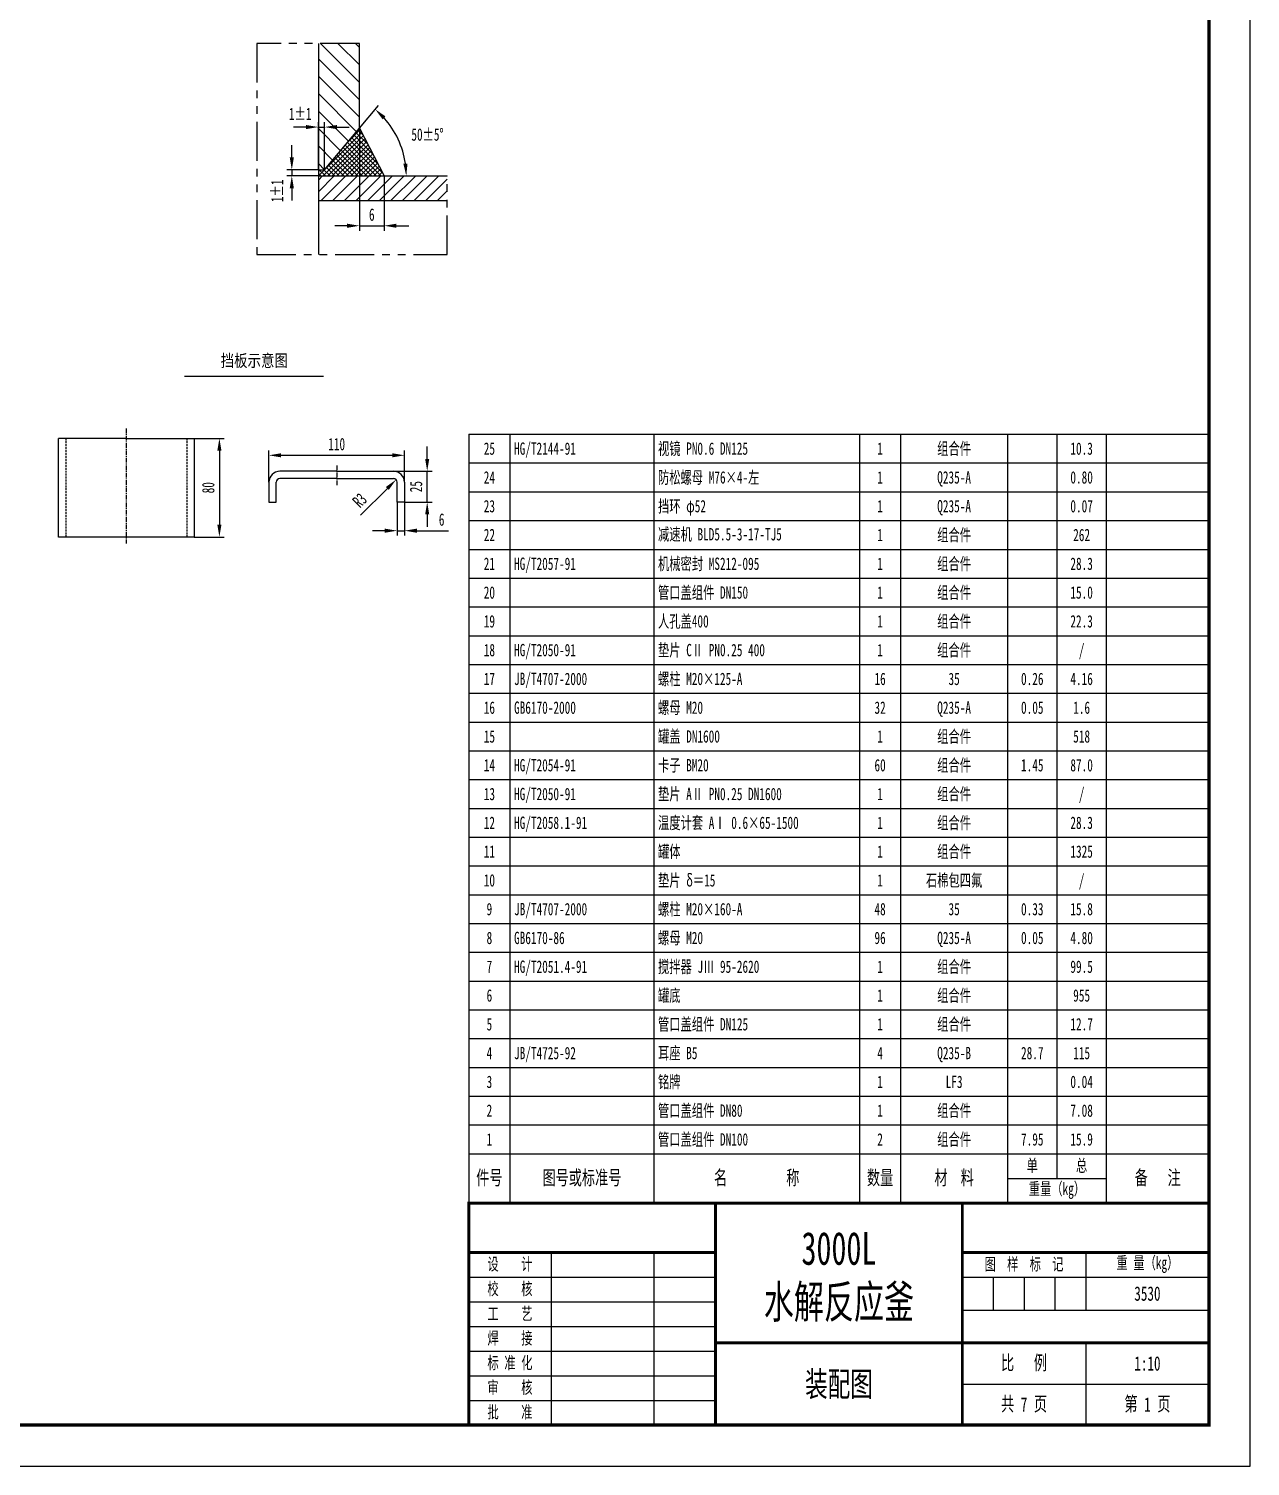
# Model space of a CAD drawing. Extents: x 0 to 5940, y 0 to 8400.
# Drawn here: x 2970 to 5940, y 0 to 3496 of the extents above; entities that cross this region are included whole.
import ezdxf
from ezdxf.enums import TextEntityAlignment as Align

# ---------------------------------------------------------------- set-up
doc = ezdxf.new("R2010")
doc.units = 0
doc.header["$LTSCALE"] = 1.5
for name, pattern in [('CENTERX2', [4, 2.5, -0.5, 0.5, -0.5]), ('DASHED2', [9.525, 6.35, -3.175]), ('PHANTOM2', [31.75, 15.875, -3.175, 3.175, -3.175, 3.175, -3.175])]:
    doc.linetypes.add(name, pattern=pattern)
for name, color, linetype in [('中心线', 2, 'CENTERX2'), ('剖面线', 4, 'Continuous'), ('双点划线', 5, 'PHANTOM2'), ('尺寸线', 2, 'Continuous'), ('粗实线', 1, 'Continuous'), ('细实线', 7, 'Continuous'), ('虚线', 4, 'DASHED2')]:
    doc.layers.add(name, color=color, linetype=linetype)
doc.layers.add('实体', color=1, linetype='Continuous', lineweight=30)
doc.styles.add('仿宋67', font='SIMFANG.TTF', dxfattribs={"width": 0.67})
doc.styles.add('仿宋80', font='SIMFANG.TTF', dxfattribs={"width": 0.8})
doc.dimstyles.new('比例1', dxfattribs={"dimscale": 10, "dimtxt": 3, "dimasz": 3, "dimexe": 1.2, "dimexo": 0, "dimgap": 1.2, "dimtad": 1, "dimdec": 1, "dimlfac": 0.1, "dimdsep": 46, "dimtxsty": '仿宋67', "dimcen": 0, "dimadec": 1, "dimazin": 2, "dimtfac": 1.6, "dimtdec": 1, "dimtmove": 0, "dimatfit": 3, "dimfxl": 1, "dimtolj": 1, "dimtzin": 0, "dimarcsym": 0})

# ---------------------------------------------------------------- blocks, each defined once
blk = doc.blocks.new('A1竖')
at = {"layer": '细实线'}
for p, q in [((10, -10), (10, 830)), ((-584, -10), (10, -10))]:
    blk.add_line(p, q, dxfattribs=at)
at = {"layer": '细实线', "const_width": 0.8}
blk.add_lwpolyline([(-559, 0), (0, 0), (0, 820), (-559, 820)], close=True, dxfattribs=at)
blk = doc.blocks.new('大标题栏')
at = {"layer": '细实线'}
for p, q in [((0, 0), (0, 54)), ((-160, 42), (-160, 0)), ((-135, 42), (-135, 0)), ((-30, 42), (-30, 28)), ((-180, 36), (-120, 36)), ((-60, 36), (0, 36)), ((-52.5, 36), (-52.5, 28)), ((-45, 36), (-45, 28)), ((-37.5, 36), (-37.5, 28)), ((-180, 30), (-120, 30)), ((-60, 28), (0, 28)), ((-180, 24), (-120, 24)), ((-180, 18), (-120, 18)), ((-30, 20), (-30, 0)), ((-180, 12), (-120, 12)), ((-60, 10), (0, 10)), ((-180, 6), (-120, 6)), ((-180, 0), (0, 0))]:
    blk.add_line(p, q, dxfattribs=at)
at = {"layer": '细实线', "const_width": 0.7}
for points in [[(0, 54), (-180, 54), (-180, 0)], [(-120, 54), (-120, 0)], [(-60, 54), (-60, 0)], [(-180, 42), (-120, 42)], [(-60, 42), (0, 42)], [(-120, 20), (0, 20)]]:
    blk.add_lwpolyline(points, dxfattribs=at)
at = {"layer": '尺寸线', "attachment_point": 5, "style": '仿宋67'}
for s, insert, char_height, width in [('设    计', (-170, 39), 3, 20), ('图  样  标  记', (-45, 39), 3, 30), ('重 量（kg）', (-15, 39), 3, 30), ('校    核', (-170, 33), 3, 20), ('工    艺', (-170, 27), 3, 20), ('焊    接', (-170, 21), 3, 20), ('标 准 化', (-170, 15), 3, 20), ('比   例', (-45, 15), 3.5, 30), ('审    核', (-170, 9), 3, 20), ('共   页', (-45, 5), 3.5, 30), ('第   页', (-15, 5), 3.5, 30), ('批    准', (-170, 3), 3, 20)]:
    blk.add_mtext(s, dxfattribs=dict(at, insert=insert, char_height=char_height, width=width))
at = {"layer": '尺寸线', "color": 2, "style": '仿宋67', "width": 0.67}
blk.add_attdef('单位名称', text='', height=6, dxfattribs=at).set_placement((-150, 48), align=Align.MIDDLE_CENTER)
at = {"layer": '尺寸线', "style": '仿宋67', "width": 0.67}
for tag, height, p in [('图号', 5, (-30, 48)), ('规格', 8, (-90, 43)), ('名称', 8, (-90, 30)), ('重量', 3.5, (-15, 32)), ('比例', 3.5, (-15, 15)), ('装配图', 6, (-90, 10)), ('页数', 3.5, (-45, 5)), ('页次', 3.5, (-15, 5))]:
    blk.add_attdef(tag, text='', height=height, dxfattribs=at).set_placement(p, align=Align.MIDDLE_CENTER)
blk = doc.blocks.new('明细')
at = {"layer": '粗实线'}
blk.add_line((0, 7), (0, 0), dxfattribs=at)
at = {"layer": '细实线'}
for p, q in [((0, 7), (180, 7)), ((10, 7), (10, 0)), ((45, 7), (45, 0)), ((95, 7), (95, 0)), ((105, 7), (105, 0)), ((131, 7), (131, 0)), ((143, 7), (143, 0)), ((155, 7), (155, 0)), ((180, 7), (180, 0))]:
    blk.add_line(p, q, dxfattribs=at)
at = {"layer": '尺寸线', "color": 2, "style": '仿宋67', "width": 0.67}
blk.add_attdef('件号', text='', height=3, dxfattribs=at).set_placement((5, 3.5), align=Align.MIDDLE_CENTER)
at = {"layer": '尺寸线', "style": '仿宋67', "width": 0.67}
for tag, p in [('图号', (11, 3.5)), ('名称', (46, 3.5)), ('备注', (156, 3.5))]:
    blk.add_attdef(tag, text='', height=3, dxfattribs=at).set_placement(p, align=Align.MIDDLE_LEFT)
for tag, p in [('数量', (100, 3.5)), ('材料', (118, 3.5)), ('单重', (137, 3.5)), ('总重', (149, 3.5))]:
    blk.add_attdef(tag, text='', height=3, dxfattribs=at).set_placement(p, align=Align.MIDDLE_CENTER)
blk = doc.blocks.new('明细表')
at = {"layer": '粗实线'}
blk.add_line((0, 12), (0, 0), dxfattribs=at)
at = {"layer": '细实线'}
for p, q in [((0, 12), (180, 12)), ((10, 12), (10, 0)), ((45, 12), (45, 0)), ((95, 12), (95, 0)), ((105, 12), (105, 0)), ((131, 12), (131, 0)), ((143, 12), (143, 6)), ((155, 12), (155, 0)), ((180, 12), (180, 0)), ((131, 6), (155, 6)), ((0, 0), (180, 0))]:
    blk.add_line(p, q, dxfattribs=at)
at = {"layer": '尺寸线', "attachment_point": 5, "style": '仿宋67'}
for s, insert, char_height, width in [('单', (137, 9), 3, 12), ('总', (149, 9), 3, 12), ('件号', (5, 6), 3.5, 10), ('图号或标准号', (27.5, 6), 3.5, 35), ('名         称', (70, 6), 3.5, 50), ('数量', (100, 6), 3.5, 10), ('材  料', (118, 6), 3.5, 26), ('备   注', (167.5, 6), 3.5, 25), ('重量（kg）', (143, 3), 3, 24)]:
    blk.add_mtext(s, dxfattribs=dict(at, insert=insert, char_height=char_height, width=width))
blk = doc.blocks.new('*D38')
at = {"layer": 'Defpoints', "color": 0, "linetype": 'Continuous'}
for p in [(3674.1, 3153.1), (3609.6, 3138.1), (3674.1, 3138.1)]:
    blk.add_point(p, dxfattribs=at)
at = {"layer": '尺寸线', "color": 0, "linetype": 'Continuous', "lineweight": -2}
for p, q in [((3609.6, 3183.1), (3609.6, 3213.1)), ((3674.1, 3153.1), (3597.6, 3153.1)), ((3609.6, 3153.1), (3609.6, 3138.1)), ((3674.1, 3138.1), (3597.6, 3138.1)), ((3609.6, 3108.1), (3609.6, 3078.1))]:
    blk.add_line(p, q, dxfattribs=at)
at = {"layer": '尺寸线', "color": 0, "linetype": 'Continuous'}
for points in [[(3604.6, 3183.1), (3614.6, 3183.1), (3609.6, 3153.1)], [(3604.6, 3108.1), (3614.6, 3108.1), (3609.6, 3138.1)]]:
    blk.add_solid(points, dxfattribs=at)
at = {"layer": '尺寸线', "color": 0, "linetype": 'Continuous', "insert": (3574.2, 3102), "char_height": 30, "attachment_point": 5, "rotation": 90, "style": '仿宋67'}
blk.add_mtext('\\A1;1±1', dxfattribs=at)
blk = doc.blocks.new('*D39')
at = {"layer": 'Defpoints', "color": 0, "linetype": 'Continuous'}
for p in [(3689.1, 3257), (3674.1, 3153.1), (3689.1, 3153.1)]:
    blk.add_point(p, dxfattribs=at)
at = {"layer": '尺寸线', "color": 0, "linetype": 'Continuous', "lineweight": -2}
for p, q in [((3644.1, 3257), (3614.1, 3257)), ((3674.1, 3153.1), (3674.1, 3269)), ((3674.1, 3257), (3689.1, 3257)), ((3689.1, 3153.1), (3689.1, 3269)), ((3719.1, 3257), (3749.1, 3257))]:
    blk.add_line(p, q, dxfattribs=at)
at = {"layer": '尺寸线', "color": 0, "linetype": 'Continuous'}
for points in [[(3644.1, 3262), (3644.1, 3252), (3674.1, 3257)], [(3719.1, 3262), (3719.1, 3252), (3689.1, 3257)]]:
    blk.add_solid(points, dxfattribs=at)
at = {"layer": '尺寸线', "color": 0, "linetype": 'Continuous', "insert": (3630, 3289), "char_height": 30, "attachment_point": 5, "style": '仿宋67'}
blk.add_mtext('\\A1;1±1', dxfattribs=at)
blk = doc.blocks.new('*D40')
at = {"layer": 'Defpoints', "color": 0, "linetype": 'Continuous'}
for p in [(3774.1, 3254.4), (3834.1, 3138.1), (3834.1, 3017)]:
    blk.add_point(p, dxfattribs=at)
at = {"layer": '尺寸线', "color": 0, "linetype": 'Continuous', "lineweight": -2}
for p, q in [((3774.1, 3254.4), (3774.1, 3005)), ((3834.1, 3138.1), (3834.1, 3005)), ((3744.1, 3017), (3714.1, 3017)), ((3774.1, 3017), (3834.1, 3017)), ((3864.1, 3017), (3894.1, 3017))]:
    blk.add_line(p, q, dxfattribs=at)
at = {"layer": '尺寸线', "color": 0, "linetype": 'Continuous'}
for points in [[(3744.1, 3022), (3744.1, 3012), (3774.1, 3017)], [(3864.1, 3022), (3864.1, 3012), (3834.1, 3017)]]:
    blk.add_solid(points, dxfattribs=at)
at = {"layer": '尺寸线', "color": 0, "linetype": 'Continuous', "insert": (3804.1, 3044), "char_height": 30, "attachment_point": 5, "style": '仿宋67'}
blk.add_mtext('\\A1;6', dxfattribs=at)
blk = doc.blocks.new('*D64')
at = {"layer": 'Defpoints', "color": 0, "linetype": 'Continuous'}
for p in [(3883.7, 2458.7), (3553.7, 2393), (3883.7, 2393)]:
    blk.add_point(p, dxfattribs=at)
at = {"layer": '尺寸线', "color": 0, "linetype": 'Continuous', "lineweight": -2}
for p, q in [((3553.7, 2393), (3553.7, 2470.7)), ((3583.7, 2458.7), (3853.7, 2458.7)), ((3883.7, 2393), (3883.7, 2470.7))]:
    blk.add_line(p, q, dxfattribs=at)
at = {"layer": '尺寸线', "color": 0, "linetype": 'Continuous'}
for points in [[(3583.7, 2463.7), (3583.7, 2453.7), (3553.7, 2458.7)], [(3853.7, 2463.7), (3853.7, 2453.7), (3883.7, 2458.7)]]:
    blk.add_solid(points, dxfattribs=at)
at = {"layer": '尺寸线', "color": 0, "linetype": 'Continuous', "insert": (3718.7, 2485.7), "char_height": 30, "attachment_point": 5, "style": '仿宋67'}
blk.add_mtext('\\A1;110', dxfattribs=at)
blk = doc.blocks.new('*D65')
at = {"layer": 'Defpoints', "color": 0, "linetype": 'Continuous'}
for p in [(3372, 2499.8), (3372, 2259.8), (3433.5, 2259.8)]:
    blk.add_point(p, dxfattribs=at)
at = {"layer": '尺寸线', "color": 0, "linetype": 'Continuous', "lineweight": -2}
for p, q in [((3372, 2499.8), (3445.5, 2499.8)), ((3433.5, 2469.8), (3433.5, 2289.8)), ((3372, 2259.8), (3445.5, 2259.8))]:
    blk.add_line(p, q, dxfattribs=at)
at = {"layer": '尺寸线', "color": 0, "linetype": 'Continuous'}
for points in [[(3428.5, 2469.8), (3438.5, 2469.8), (3433.5, 2499.8)], [(3428.5, 2289.8), (3438.5, 2289.8), (3433.5, 2259.8)]]:
    blk.add_solid(points, dxfattribs=at)
at = {"layer": '尺寸线', "color": 0, "linetype": 'Continuous', "insert": (3406.5, 2379.8), "char_height": 30, "attachment_point": 5, "rotation": 90, "style": '仿宋67'}
blk.add_mtext('\\A1;80', dxfattribs=at)
blk = doc.blocks.new('*D66')
at = {"layer": 'Defpoints', "color": 0, "linetype": 'Continuous'}
for p in [(3856.7, 2393), (3863.1, 2399.4)]:
    blk.add_point(p, dxfattribs=at)
at = {"layer": '尺寸线', "color": 0, "linetype": 'Continuous', "lineweight": -2}
blk.add_line((3776.6, 2312.9), (3841.9, 2378.2), dxfattribs=at)
at = {"layer": '尺寸线', "color": 0, "linetype": 'Continuous'}
blk.add_solid([(3838.3, 2381.7), (3845.4, 2374.7), (3863.1, 2399.4)], dxfattribs=at)
at = {"layer": '尺寸线', "color": 0, "linetype": 'Continuous', "insert": (3774.7, 2349.2), "char_height": 30, "attachment_point": 5, "rotation": 45.015, "style": '仿宋67'}
blk.add_mtext('\\A1;R3', dxfattribs=at)
blk = doc.blocks.new('*D67')
at = {"layer": 'Defpoints', "color": 0, "linetype": 'Continuous'}
for p in [(3856.7, 2420), (3938.8, 2420), (3883.7, 2345)]:
    blk.add_point(p, dxfattribs=at)
at = {"layer": '尺寸线', "color": 0, "linetype": 'Continuous', "lineweight": -2}
for p, q in [((3938.8, 2450), (3938.8, 2480)), ((3856.7, 2420), (3950.8, 2420)), ((3938.8, 2345), (3938.8, 2420)), ((3883.7, 2345), (3950.8, 2345)), ((3938.8, 2315), (3938.8, 2285))]:
    blk.add_line(p, q, dxfattribs=at)
at = {"layer": '尺寸线', "color": 0, "linetype": 'Continuous'}
for points in [[(3933.8, 2450), (3943.8, 2450), (3938.8, 2420)], [(3933.8, 2315), (3943.8, 2315), (3938.8, 2345)]]:
    blk.add_solid(points, dxfattribs=at)
at = {"layer": '尺寸线', "color": 0, "linetype": 'Continuous', "insert": (3911.8, 2382.5), "char_height": 30, "attachment_point": 5, "rotation": 90, "style": '仿宋67'}
blk.add_mtext('\\A1;25', dxfattribs=at)
blk = doc.blocks.new('*D68')
at = {"layer": 'Defpoints', "color": 0, "linetype": 'Continuous'}
for p in [(3865.7, 2345), (3883.7, 2345), (3883.7, 2275.3)]:
    blk.add_point(p, dxfattribs=at)
at = {"layer": '尺寸线', "color": 0, "linetype": 'Continuous', "lineweight": -2}
for p, q in [((3865.7, 2345), (3865.7, 2263.3)), ((3883.7, 2345), (3883.7, 2263.3)), ((3835.7, 2275.3), (3805.7, 2275.3)), ((3865.7, 2275.3), (3883.7, 2275.3)), ((3913.7, 2275.3), (3990.4, 2275.3))]:
    blk.add_line(p, q, dxfattribs=at)
at = {"layer": '尺寸线', "color": 0, "linetype": 'Continuous'}
for points in [[(3835.7, 2280.3), (3835.7, 2270.3), (3865.7, 2275.3)], [(3913.7, 2280.3), (3913.7, 2270.3), (3883.7, 2275.3)]]:
    blk.add_solid(points, dxfattribs=at)
at = {"layer": '尺寸线', "color": 0, "linetype": 'Continuous', "insert": (3973.9, 2302.3), "char_height": 30, "attachment_point": 5, "style": '仿宋67'}
blk.add_mtext('\\A1;6', dxfattribs=at)

msp = doc.modelspace()

# ---------------------------------------------------------------- linework, layer by layer
at = {"layer": '中心线', "ltscale": 3}
for p, q in [((3207.01, 2524.07), (3207.01, 2244.27)), ((3718.73, 2433.69), (3718.73, 2386.01))]:
    msp.add_line(p, q, dxfattribs=at)
at = {"layer": '剖面线', "linetype": 'Continuous'}
for p, q in [((3679.37, 3460.3), (3774.14, 3365.54)), ((3721.8, 3460.3), (3774.14, 3407.96)), ((3764.22, 3460.3), (3774.14, 3450.39)), ((3674.14, 3423.11), (3774.14, 3323.11)), ((3674.14, 3380.68), (3774.14, 3280.68)), ((3674.14, 3338.26), (3766.75, 3245.64)), ((3674.14, 3295.83), (3747.4, 3222.57)), ((3674.14, 3253.4), (3728.04, 3199.5)), ((3674.41, 3138.14), (3779.78, 3243.51)), ((3685.63, 3138.14), (3783.6, 3236.11)), ((3696.86, 3138.14), (3787.42, 3228.7)), ((3708.08, 3138.14), (3791.24, 3221.3)), ((3826.08, 3138.14), (3744.77, 3219.45)), ((3746.28, 3221.24), (3775.96, 3250.92)), ((3830.76, 3144.68), (3749.9, 3225.55)), ((3818.8, 3167.87), (3755.02, 3231.66)), ((3806.84, 3191.06), (3760.14, 3237.76)), ((3794.87, 3214.25), (3765.26, 3243.86)), ((3782.91, 3237.44), (3770.38, 3249.97)), ((3674.14, 3210.98), (3708.68, 3176.43)), ((3758.73, 3138.14), (3714.04, 3182.83)), ((3769.95, 3138.14), (3719.17, 3188.93)), ((3719.31, 3138.14), (3795.06, 3213.89)), ((3781.18, 3138.14), (3724.29, 3195.03)), ((3792.4, 3138.14), (3729.41, 3201.14)), ((3730.53, 3138.14), (3798.88, 3206.49)), ((3803.63, 3138.14), (3734.53, 3207.24)), ((3814.85, 3138.14), (3739.65, 3213.34)), ((3741.76, 3138.14), (3802.7, 3199.08)), ((3752.98, 3138.14), (3806.52, 3191.68)), ((3764.21, 3138.14), (3810.34, 3184.27)), ((3674.14, 3168.55), (3689.32, 3153.37)), ((3674.14, 3149.1), (3678.18, 3153.14)), ((3691.37, 3138.14), (3676.37, 3153.14)), ((3702.6, 3138.14), (3687.6, 3153.14)), ((3713.83, 3138.14), (3693.56, 3158.41)), ((3725.05, 3138.14), (3698.68, 3164.52)), ((3736.28, 3138.14), (3703.8, 3170.62)), ((3747.5, 3138.14), (3708.92, 3176.72)), ((3775.43, 3138.14), (3814.16, 3176.87)), ((3786.66, 3138.14), (3817.98, 3169.46)), ((3797.88, 3138.14), (3821.8, 3162.06)), ((3809.11, 3138.14), (3825.62, 3154.65)), ((3820.34, 3138.14), (3829.44, 3147.25)), ((3680.15, 3138.14), (3674.14, 3144.16)), ((3674.14, 3099.52), (3712.77, 3138.14)), ((3674.14, 3127.8), (3684.48, 3138.14)), ((3681.05, 3078.14), (3741.05, 3138.14)), ((3709.34, 3078.14), (3769.34, 3138.14)), ((3737.62, 3078.14), (3797.62, 3138.14)), ((3765.9, 3078.14), (3825.9, 3138.14)), ((3794.19, 3078.14), (3854.19, 3138.14)), ((3822.47, 3078.14), (3882.47, 3138.14)), ((3831.56, 3138.14), (3833.26, 3139.84)), ((3850.76, 3078.14), (3910.76, 3138.14)), ((3879.04, 3078.14), (3939.04, 3138.14)), ((3907.33, 3078.14), (3967.33, 3138.14)), ((3935.61, 3078.14), (3987.65, 3130.18)), ((3963.89, 3078.14), (3987.65, 3101.9))]:
    msp.add_line(p, q, dxfattribs=at)
at = {"layer": '双点划线', "ltscale": 4}
for p, q in [((3774.14, 3460.3), (3524.37, 3460.3)), ((3524.37, 3460.3), (3524.37, 2946.69)), ((3987.65, 2946.69), (3987.65, 3138.14)), ((3524.37, 2946.69), (3987.65, 2946.69))]:
    msp.add_line(p, q, dxfattribs=at)
at = {"layer": '实体', "ltscale": 5}
for p, q in [((3042.01, 2259.83), (3042.01, 2499.83)), ((3207.01, 2499.83), (3042.01, 2499.83)), ((3207.01, 2499.83), (3372.01, 2499.83)), ((3372.01, 2499.83), (3372.01, 2259.83)), ((3718.73, 2420.04), (3580.73, 2420.04)), ((3718.73, 2420.04), (3856.73, 2420.04)), ((3553.73, 2393.04), (3553.73, 2345.04)), ((3571.73, 2345.04), (3571.73, 2393.04)), ((3718.73, 2402.04), (3580.73, 2402.04)), ((3718.73, 2402.04), (3856.73, 2402.04)), ((3865.73, 2345.04), (3865.73, 2393.04)), ((3883.73, 2393.04), (3883.73, 2345.04)), ((3553.73, 2345.04), (3571.73, 2345.04)), ((3883.73, 2345.04), (3865.73, 2345.04)), ((3372.01, 2259.83), (3042.01, 2259.83))]:
    msp.add_line(p, q, dxfattribs=at)
for centre, radius, start, end in [((3580.73, 2393.04), 27, 90, 180), ((3856.73, 2393.04), 27, 0, 90), ((3580.73, 2393.04), 9, 90, 180), ((3856.73, 2393.04), 9, 0, 90)]:
    msp.add_arc(centre, radius, start, end, dxfattribs=at)
at = {"layer": '尺寸线', "linetype": 'Continuous'}
msp.add_line((3774.14, 3254.44), (3820.18, 3309.31), dxfattribs=at)
msp.add_arc((3676.55, 3138.14), 211.44, 8.13603, 41.86397, dxfattribs=at)
for points in [[(3830.54, 3275.66), (3837.5, 3282.85), (3812.47, 3300.12)], [(3890.86, 3168.42), (3880.88, 3167.71), (3888, 3138.14)]]:
    msp.add_solid(points, dxfattribs=at)
at = {"layer": '粗实线'}
for p, q in [((3674.14, 3460.3), (3674.14, 2946.69)), ((3774.14, 3254.44), (3774.14, 3460.3)), ((3689.14, 3153.14), (3774.14, 3254.44)), ((3774.14, 3254.44), (3834.14, 3138.14)), ((3674.14, 3153.14), (3689.14, 3153.14)), ((3674.14, 3138.14), (3987.65, 3138.14)), ((3674.14, 3078.14), (3987.65, 3078.14))]:
    msp.add_line(p, q, dxfattribs=at)
at = {"layer": '细实线', "linetype": 'Continuous'}
msp.add_line((3348.7, 2651.15), (3686.26, 2651.15), dxfattribs=at)
at = {"layer": '虚线', "ltscale": 0.5}
for p, q in [((3060.01, 2499.83), (3060.01, 2259.83)), ((3354.01, 2499.83), (3354.01, 2259.83))]:
    msp.add_line(p, q, dxfattribs=at)

# ---------------------------------------------------------------- block references
ref = msp.add_blockref('明细', (4040, 2230), dxfattribs=dict(xscale=10, yscale=10, zscale=10))
ref.add_attrib('件号', '22', dxfattribs={"layer": '尺寸线', "color": 2, "height": 30, "style": '仿宋67', "width": 0.67}).set_placement((4090, 2265), align=Align.MIDDLE_CENTER)
ref.add_attrib('数量', '1', dxfattribs={"layer": '尺寸线', "height": 30, "style": '仿宋67', "width": 0.67}).set_placement((5040, 2265), align=Align.MIDDLE_CENTER)
ref.add_attrib('材料', '组合件', dxfattribs={"layer": '尺寸线', "height": 30, "style": '仿宋67', "width": 0.67}).set_placement((5220, 2265), align=Align.MIDDLE_CENTER)
ref.add_attrib('总重', '262', dxfattribs={"layer": '尺寸线', "height": 30, "style": '仿宋67', "width": 0.67}).set_placement((5530, 2265), align=Align.MIDDLE_CENTER)
ref = msp.add_blockref('明细', (4040, 2090), dxfattribs=dict(xscale=10, yscale=10, zscale=10))
ref.add_attrib('件号', '20', dxfattribs={"layer": '尺寸线', "color": 2, "height": 30, "style": '仿宋67', "width": 0.67}).set_placement((4090, 2125), align=Align.MIDDLE_CENTER)
ref.add_attrib('名称', '管口盖组件 DN150', dxfattribs={"layer": '尺寸线', "height": 30, "style": '仿宋67', "width": 0.67}).set_placement((4500, 2125), align=Align.MIDDLE_LEFT)
ref.add_attrib('数量', '1', dxfattribs={"layer": '尺寸线', "height": 30, "style": '仿宋67', "width": 0.67}).set_placement((5040, 2125), align=Align.MIDDLE_CENTER)
ref.add_attrib('材料', '组合件', dxfattribs={"layer": '尺寸线', "height": 30, "style": '仿宋67', "width": 0.67}).set_placement((5220, 2125), align=Align.MIDDLE_CENTER)
ref.add_attrib('总重', '15.0', dxfattribs={"layer": '尺寸线', "height": 30, "style": '仿宋67', "width": 0.67}).set_placement((5530, 2125), align=Align.MIDDLE_CENTER)
ref = msp.add_blockref('明细', (4040, 2020), dxfattribs=dict(xscale=10, yscale=10, zscale=10))
ref.add_attrib('件号', '19', dxfattribs={"layer": '尺寸线', "color": 2, "height": 30, "style": '仿宋67', "width": 0.67}).set_placement((4090, 2055), align=Align.MIDDLE_CENTER)
ref.add_attrib('名称', '人孔盖400', dxfattribs={"layer": '尺寸线', "height": 30, "style": '仿宋67', "width": 0.67}).set_placement((4500, 2055), align=Align.MIDDLE_LEFT)
ref.add_attrib('数量', '1', dxfattribs={"layer": '尺寸线', "height": 30, "style": '仿宋67', "width": 0.67}).set_placement((5040, 2055), align=Align.MIDDLE_CENTER)
ref.add_attrib('材料', '组合件', dxfattribs={"layer": '尺寸线', "height": 30, "style": '仿宋67', "width": 0.67}).set_placement((5220, 2055), align=Align.MIDDLE_CENTER)
ref.add_attrib('总重', '22.3', dxfattribs={"layer": '尺寸线', "height": 30, "style": '仿宋67', "width": 0.67}).set_placement((5530, 2055), align=Align.MIDDLE_CENTER)
at = {"xscale": 10, "yscale": 10, "zscale": 10}
for p, values in [((4040, 1950), {'件号': '18', '图号': 'HG/T2050-91', '名称': '垫片 CⅡ PN0.25 400', '数量': '1', '材料': '组合件', '总重': '/'}), ((4040, 1600), {'件号': '13', '图号': 'HG/T2050-91', '名称': '垫片 AⅡ PN0.25 DN1600', '数量': '1', '材料': '组合件', '总重': '/'}), ((4040, 970), {'件号': '4', '图号': 'JB/T4725-92', '名称': '耳座 B5', '数量': '4', '材料': 'Q235-B', '单重': '28.7', '总重': '115'})]:
    msp.add_blockref('明细', p, dxfattribs=at).add_auto_attribs(values)
ref = msp.add_blockref('明细', (4040, 1390), dxfattribs=dict(xscale=10, yscale=10, zscale=10))
ref.add_attrib('件号', '10', dxfattribs={"layer": '尺寸线', "color": 2, "height": 30, "style": '仿宋67', "width": 0.67}).set_placement((4090, 1425), align=Align.MIDDLE_CENTER)
ref.add_attrib('名称', '垫片 δ＝15', dxfattribs={"layer": '尺寸线', "height": 30, "style": '仿宋67', "width": 0.67}).set_placement((4500, 1425), align=Align.MIDDLE_LEFT)
ref.add_attrib('数量', '1', dxfattribs={"layer": '尺寸线', "height": 30, "style": '仿宋67', "width": 0.67}).set_placement((5040, 1425), align=Align.MIDDLE_CENTER)
ref.add_attrib('材料', '石棉包四氟', dxfattribs={"layer": '尺寸线', "height": 30, "style": '仿宋67', "width": 0.67}).set_placement((5220, 1425), align=Align.MIDDLE_CENTER)
ref.add_attrib('总重', '/', dxfattribs={"layer": '尺寸线', "height": 30, "style": '仿宋67', "width": 0.67}).set_placement((5530, 1425), align=Align.MIDDLE_CENTER)
ref = msp.add_blockref('明细', (4040, 1040), dxfattribs=dict(xscale=10, yscale=10, zscale=10))
ref.add_attrib('件号', '5', dxfattribs={"layer": '尺寸线', "color": 2, "height": 30, "style": '仿宋67', "width": 0.67}).set_placement((4090, 1075), align=Align.MIDDLE_CENTER)
ref.add_attrib('名称', '管口盖组件 DN125', dxfattribs={"layer": '尺寸线', "height": 30, "style": '仿宋67', "width": 0.67}).set_placement((4500, 1075), align=Align.MIDDLE_LEFT)
ref.add_attrib('数量', '1', dxfattribs={"layer": '尺寸线', "height": 30, "style": '仿宋67', "width": 0.67}).set_placement((5040, 1075), align=Align.MIDDLE_CENTER)
ref.add_attrib('材料', '组合件', dxfattribs={"layer": '尺寸线', "height": 30, "style": '仿宋67', "width": 0.67}).set_placement((5220, 1075), align=Align.MIDDLE_CENTER)
ref.add_attrib('总重', '12.7', dxfattribs={"layer": '尺寸线', "height": 30, "style": '仿宋67', "width": 0.67}).set_placement((5530, 1075), align=Align.MIDDLE_CENTER)
ref = msp.add_blockref('明细', (4040, 900), dxfattribs=dict(xscale=10, yscale=10, zscale=10))
ref.add_attrib('件号', '3', dxfattribs={"layer": '尺寸线', "color": 2, "height": 30, "style": '仿宋67', "width": 0.67}).set_placement((4090, 935), align=Align.MIDDLE_CENTER)
ref.add_attrib('名称', '铭牌', dxfattribs={"layer": '尺寸线', "height": 30, "style": '仿宋67', "width": 0.67}).set_placement((4500, 935), align=Align.MIDDLE_LEFT)
ref.add_attrib('数量', '1', dxfattribs={"layer": '尺寸线', "height": 30, "style": '仿宋67', "width": 0.67}).set_placement((5040, 935), align=Align.MIDDLE_CENTER)
ref.add_attrib('材料', 'LF3', dxfattribs={"layer": '尺寸线', "height": 30, "style": '仿宋67', "width": 0.67}).set_placement((5220, 935), align=Align.MIDDLE_CENTER)
ref.add_attrib('总重', '0.04', dxfattribs={"layer": '尺寸线', "height": 30, "style": '仿宋67', "width": 0.67}).set_placement((5530, 935), align=Align.MIDDLE_CENTER)
ref = msp.add_blockref('明细', (4040, 760), dxfattribs=dict(xscale=10, yscale=10, zscale=10))
ref.add_attrib('件号', '1', dxfattribs={"layer": '尺寸线', "color": 2, "height": 30, "style": '仿宋67', "width": 0.67}).set_placement((4090, 795), align=Align.MIDDLE_CENTER)
ref.add_attrib('名称', '管口盖组件 DN100', dxfattribs={"layer": '尺寸线', "height": 30, "style": '仿宋67', "width": 0.67}).set_placement((4500, 795), align=Align.MIDDLE_LEFT)
ref.add_attrib('数量', '2', dxfattribs={"layer": '尺寸线', "height": 30, "style": '仿宋67', "width": 0.67}).set_placement((5040, 795), align=Align.MIDDLE_CENTER)
ref.add_attrib('材料', '组合件', dxfattribs={"layer": '尺寸线', "height": 30, "style": '仿宋67', "width": 0.67}).set_placement((5220, 795), align=Align.MIDDLE_CENTER)
ref.add_attrib('单重', '7.95', dxfattribs={"layer": '尺寸线', "height": 30, "style": '仿宋67', "width": 0.67}).set_placement((5410, 795), align=Align.MIDDLE_CENTER)
ref.add_attrib('总重', '15.9', dxfattribs={"layer": '尺寸线', "height": 30, "style": '仿宋67', "width": 0.67}).set_placement((5530, 795), align=Align.MIDDLE_CENTER)
at = {"layer": '粗实线', "xscale": 10, "yscale": 10, "zscale": 10}
for p, values in [((4040, 2440), {'件号': '25', '图号': 'HG/T2144-91', '名称': '视镜 PN0.6 DN125', '数量': '1', '材料': '组合件', '总重': '10.3'}), ((4040, 2160), {'件号': '21', '图号': 'HG/T2057-91', '名称': '机械密封 MS212-095', '数量': '1', '材料': '组合件', '总重': '28.3'}), ((4040, 1880), {'件号': '17', '图号': 'JB/T4707-2000', '名称': '螺柱 M20×125-A', '数量': '16', '材料': '35', '单重': '0.26', '总重': '4.16'}), ((4040, 1810), {'件号': '16', '图号': 'GB6170-2000', '名称': '螺母 M20', '数量': '32', '材料': 'Q235-A', '单重': '0.05', '总重': '1.6'}), ((4040, 1670), {'件号': '14', '图号': 'HG/T2054-91', '名称': '卡子 BM20', '数量': '60', '材料': '组合件', '单重': '1.45', '总重': '87.0'}), ((4040, 1530), {'件号': '12', '图号': 'HG/T2058.1-91', '名称': '温度计套 AⅠ 0.6×65-1500', '数量': '1', '材料': '组合件', '总重': '28.3'}), ((4040, 1320), {'件号': '9', '图号': 'JB/T4707-2000', '名称': '螺柱 M20×160-A', '数量': '48', '材料': '35', '单重': '0.33', '总重': '15.8'}), ((4040, 1250), {'件号': '8', '图号': 'GB6170-86', '名称': '螺母 M20', '数量': '96', '材料': 'Q235-A', '单重': '0.05', '总重': '4.80'}), ((4040, 1180), {'件号': '7', '图号': 'HG/T2051.4-91', '名称': '搅拌器 JⅢ 95-2620', '数量': '1', '材料': '组合件', '总重': '99.5'})]:
    msp.add_blockref('明细', p, dxfattribs=at).add_auto_attribs(values)
at = {"layer": '粗实线'}
ref = msp.add_blockref('明细', (4040, 2370), dxfattribs=dict(at, xscale=10, yscale=10, zscale=10))
ref.add_attrib('件号', '24', dxfattribs={"layer": '尺寸线', "color": 2, "height": 30, "style": '仿宋67', "width": 0.67}).set_placement((4090, 2405), align=Align.MIDDLE_CENTER)
ref.add_attrib('名称', '防松螺母 M76×4-左', dxfattribs={"layer": '尺寸线', "height": 30, "style": '仿宋67', "width": 0.67}).set_placement((4500, 2405), align=Align.MIDDLE_LEFT)
ref.add_attrib('数量', '1', dxfattribs={"layer": '尺寸线', "height": 30, "style": '仿宋67', "width": 0.67}).set_placement((5040, 2405), align=Align.MIDDLE_CENTER)
ref.add_attrib('材料', 'Q235-A', dxfattribs={"layer": '尺寸线', "height": 30, "style": '仿宋67', "width": 0.67}).set_placement((5220, 2405), align=Align.MIDDLE_CENTER)
ref.add_attrib('总重', '0.80', dxfattribs={"layer": '尺寸线', "height": 30, "style": '仿宋67', "width": 0.67}).set_placement((5530, 2405), align=Align.MIDDLE_CENTER)
ref = msp.add_blockref('明细', (4040, 2300), dxfattribs=dict(at, xscale=10, yscale=10, zscale=10))
ref.add_attrib('件号', '23', dxfattribs={"layer": '尺寸线', "color": 2, "height": 30, "style": '仿宋67', "width": 0.67}).set_placement((4090, 2335), align=Align.MIDDLE_CENTER)
ref.add_attrib('名称', '挡环 φ52', dxfattribs={"layer": '尺寸线', "height": 30, "style": '仿宋67', "width": 0.67}).set_placement((4500, 2335), align=Align.MIDDLE_LEFT)
ref.add_attrib('数量', '1', dxfattribs={"layer": '尺寸线', "height": 30, "style": '仿宋67', "width": 0.67}).set_placement((5040, 2335), align=Align.MIDDLE_CENTER)
ref.add_attrib('材料', 'Q235-A', dxfattribs={"layer": '尺寸线', "height": 30, "style": '仿宋67', "width": 0.67}).set_placement((5220, 2335), align=Align.MIDDLE_CENTER)
ref.add_attrib('总重', '0.07', dxfattribs={"layer": '尺寸线', "height": 30, "style": '仿宋67', "width": 0.67}).set_placement((5530, 2335), align=Align.MIDDLE_CENTER)
ref = msp.add_blockref('明细', (4040, 1740), dxfattribs=dict(at, xscale=10, yscale=10, zscale=10))
ref.add_attrib('件号', '15', dxfattribs={"layer": '尺寸线', "color": 2, "height": 30, "style": '仿宋67', "width": 0.67}).set_placement((4090, 1775), align=Align.MIDDLE_CENTER)
ref.add_attrib('名称', '罐盖 DN1600', dxfattribs={"layer": '尺寸线', "height": 30, "style": '仿宋67', "width": 0.67}).set_placement((4500, 1775), align=Align.MIDDLE_LEFT)
ref.add_attrib('数量', '1', dxfattribs={"layer": '尺寸线', "height": 30, "style": '仿宋67', "width": 0.67}).set_placement((5040, 1775), align=Align.MIDDLE_CENTER)
ref.add_attrib('材料', '组合件', dxfattribs={"layer": '尺寸线', "height": 30, "style": '仿宋67', "width": 0.67}).set_placement((5220, 1775), align=Align.MIDDLE_CENTER)
ref.add_attrib('总重', '518', dxfattribs={"layer": '尺寸线', "height": 30, "style": '仿宋67', "width": 0.67}).set_placement((5530, 1775), align=Align.MIDDLE_CENTER)
ref = msp.add_blockref('明细', (4040, 1460), dxfattribs=dict(at, xscale=10, yscale=10, zscale=10))
ref.add_attrib('件号', '11', dxfattribs={"layer": '尺寸线', "color": 2, "height": 30, "style": '仿宋67', "width": 0.67}).set_placement((4090, 1495), align=Align.MIDDLE_CENTER)
ref.add_attrib('名称', '罐体', dxfattribs={"layer": '尺寸线', "height": 30, "style": '仿宋67', "width": 0.67}).set_placement((4500, 1495), align=Align.MIDDLE_LEFT)
ref.add_attrib('数量', '1', dxfattribs={"layer": '尺寸线', "height": 30, "style": '仿宋67', "width": 0.67}).set_placement((5040, 1495), align=Align.MIDDLE_CENTER)
ref.add_attrib('材料', '组合件', dxfattribs={"layer": '尺寸线', "height": 30, "style": '仿宋67', "width": 0.67}).set_placement((5220, 1495), align=Align.MIDDLE_CENTER)
ref.add_attrib('总重', '1325', dxfattribs={"layer": '尺寸线', "height": 30, "style": '仿宋67', "width": 0.67}).set_placement((5530, 1495), align=Align.MIDDLE_CENTER)
ref = msp.add_blockref('明细', (4040, 1110), dxfattribs=dict(at, xscale=10, yscale=10, zscale=10))
ref.add_attrib('件号', '6', dxfattribs={"layer": '尺寸线', "color": 2, "height": 30, "style": '仿宋67', "width": 0.67}).set_placement((4090, 1145), align=Align.MIDDLE_CENTER)
ref.add_attrib('名称', '罐底', dxfattribs={"layer": '尺寸线', "height": 30, "style": '仿宋67', "width": 0.67}).set_placement((4500, 1145), align=Align.MIDDLE_LEFT)
ref.add_attrib('数量', '1', dxfattribs={"layer": '尺寸线', "height": 30, "style": '仿宋67', "width": 0.67}).set_placement((5040, 1145), align=Align.MIDDLE_CENTER)
ref.add_attrib('材料', '组合件', dxfattribs={"layer": '尺寸线', "height": 30, "style": '仿宋67', "width": 0.67}).set_placement((5220, 1145), align=Align.MIDDLE_CENTER)
ref.add_attrib('总重', '955', dxfattribs={"layer": '尺寸线', "height": 30, "style": '仿宋67', "width": 0.67}).set_placement((5530, 1145), align=Align.MIDDLE_CENTER)
ref = msp.add_blockref('明细', (4040, 830), dxfattribs=dict(at, xscale=10, yscale=10, zscale=10))
ref.add_attrib('件号', '2', dxfattribs={"layer": '尺寸线', "color": 2, "height": 30, "style": '仿宋67', "width": 0.67}).set_placement((4090, 865), align=Align.MIDDLE_CENTER)
ref.add_attrib('名称', '管口盖组件 DN80', dxfattribs={"layer": '尺寸线', "height": 30, "style": '仿宋67', "width": 0.67}).set_placement((4500, 865), align=Align.MIDDLE_LEFT)
ref.add_attrib('数量', '1', dxfattribs={"layer": '尺寸线', "height": 30, "style": '仿宋67', "width": 0.67}).set_placement((5040, 865), align=Align.MIDDLE_CENTER)
ref.add_attrib('材料', '组合件', dxfattribs={"layer": '尺寸线', "height": 30, "style": '仿宋67', "width": 0.67}).set_placement((5220, 865), align=Align.MIDDLE_CENTER)
ref.add_attrib('总重', '7.08', dxfattribs={"layer": '尺寸线', "height": 30, "style": '仿宋67', "width": 0.67}).set_placement((5530, 865), align=Align.MIDDLE_CENTER)
at = {"layer": '粗实线', "xscale": 10, "yscale": 10, "zscale": 10}
msp.add_blockref('明细表', (4040, 640), dxfattribs=at)
at = {"layer": '粗实线'}
ref = msp.add_blockref('大标题栏', (5840, 100), dxfattribs=dict(at, xscale=10, yscale=10, zscale=10))
ref.add_attrib('规格', '3000L', dxfattribs={"layer": '尺寸线', "height": 80, "style": '仿宋67', "width": 0.67}).set_placement((4940, 530), align=Align.MIDDLE_CENTER)
ref.add_attrib('名称', '水解反应釜', dxfattribs={"layer": '尺寸线', "height": 80, "style": '仿宋67', "width": 0.67}).set_placement((4940, 400), align=Align.MIDDLE_CENTER)
ref.add_attrib('重量', '3530', dxfattribs={"layer": '尺寸线', "height": 35, "style": '仿宋67', "width": 0.67}).set_placement((5690, 420), align=Align.MIDDLE_CENTER)
ref.add_attrib('比例', '1:10', dxfattribs={"layer": '尺寸线', "height": 35, "style": '仿宋67', "width": 0.67}).set_placement((5690, 250), align=Align.MIDDLE_CENTER)
ref.add_attrib('页数', '7', dxfattribs={"layer": '尺寸线', "height": 35, "style": '仿宋67', "width": 0.67}).set_placement((5390, 150), align=Align.MIDDLE_CENTER)
ref.add_attrib('页次', '1', dxfattribs={"layer": '尺寸线', "height": 35, "style": '仿宋67', "width": 0.67}).set_placement((5690, 150), align=Align.MIDDLE_CENTER)
ref.add_attrib('装配图', '装配图', dxfattribs={"layer": '尺寸线', "height": 60, "style": '仿宋67', "width": 0.67}).set_placement((4940, 200), align=Align.MIDDLE_CENTER)
at = {"layer": '细实线', "linetype": 'Continuous', "xscale": 10, "yscale": 10, "zscale": 10}
msp.add_blockref('A1竖', (5840, 100), dxfattribs=at)

# ---------------------------------------------------------------- texts
at = {"layer": '尺寸线', "style": '仿宋80', "width": 0.8}
msp.add_text('挡板示意图', height=30, dxfattribs=at).set_placement((3436.49, 2673.99))
at = {"layer": '尺寸线', "linetype": 'Continuous', "insert": (3939.54, 3238.6), "char_height": 30, "attachment_point": 5, "style": '仿宋67'}
msp.add_mtext('50±5°', dxfattribs=at)
at = {"layer": '尺寸线', "insert": (4500, 2265), "char_height": 30, "attachment_point": 4, "style": '仿宋67'}
msp.add_mtext('减速机 BLD5.5-3-17-TJ5', dxfattribs=at)

# ---------------------------------------------------------------- dimensions: what is measured, and where the dimension line sits
at = {"layer": '尺寸线', "linetype": 'Continuous'}
dim = msp.add_linear_dim(base=(3689.14, 3256.96), p1=(3674.14, 3153.14), p2=(3689.14, 3153.14), text='1%%p1', dimstyle='比例1', override={"dimtmove": 2}, dxfattribs=at)
dim.commit()
dim.dimension.update_dxf_attribs({"geometry": '*D39', "text_midpoint": (3630.02, 3288.99), "dimtype": 160})
dim = msp.add_linear_dim(base=(3834.14, 3016.96), p1=(3774.14, 3254.44), p2=(3834.14, 3138.14), dimstyle='比例1', dxfattribs=at)
dim.commit()
dim.dimension.update_dxf_attribs({"geometry": '*D40', "text_midpoint": (3804.14, 3043.96)})
dim = msp.add_linear_dim(base=(3609.64, 3138.14), p1=(3674.14, 3153.14), p2=(3674.14, 3138.14), angle=90, text='1%%p1', dimstyle='比例1', override={"dimtmove": 2}, dxfattribs=at)
dim.commit()
dim.dimension.update_dxf_attribs({"geometry": '*D38', "text_midpoint": (3574.18, 3101.96), "dimtype": 160})
for base, p1, p2, text, picture, middle in [((3433.53, 2259.83), (3372.01, 2499.83), (3372.01, 2259.83), '80', '*D65', (3433.53, 2379.83)), ((3938.78, 2420.04), (3883.73, 2345.04), (3856.73, 2420.04), '25', '*D67', (3938.78, 2382.54))]:
    dim = msp.add_linear_dim(base=base, p1=p1, p2=p2, angle=90, text=text, dimstyle='比例1', dxfattribs=at)
    dim.commit()
    dim.dimension.update_dxf_attribs({"geometry": picture, "text_midpoint": middle, "dimtype": 160})
dim = msp.add_linear_dim(base=(3883.73, 2458.75), p1=(3553.73, 2393.04), p2=(3883.73, 2393.04), text='110', dimstyle='比例1', dxfattribs=at)
dim.commit()
dim.dimension.update_dxf_attribs({"geometry": '*D64', "text_midpoint": (3718.73, 2485.75)})
dim = msp.add_radius_dim(center=(3856.73, 2393.04), mpoint=(3863.09, 2399.41), text='R3', dimstyle='比例1', dxfattribs=at)
dim.commit()
dim.dimension.update_dxf_attribs({"geometry": '*D66', "text_midpoint": (3793.84, 2330.12), "dimtype": 164})
dim = msp.add_linear_dim(base=(3883.73, 2275.34), p1=(3865.73, 2345.04), p2=(3883.73, 2345.04), text='6', dimstyle='比例1', dxfattribs=at)
dim.commit()
dim.dimension.update_dxf_attribs({"geometry": '*D68', "text_midpoint": (3973.87, 2275.34), "dimtype": 160})

doc.saveas('drawing.dxf')
